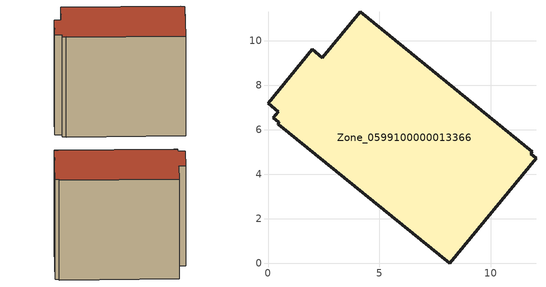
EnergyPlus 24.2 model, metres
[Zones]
Zone_0599100000013366
 floor ground (C_G): 0.46,6.24 0.49,6.34 0.24,6.54 0.46,6.81 0,7.19 1.98,9.62 2.44,9.24 4.14,11.3 11.87,5.01 11.79,4.92 12.03,4.73 8.16,0 z0
 wall outside (C_F): 0,7.19 0.46,6.81 0.24,6.54 0.49,6.34 0.46,6.24 8.16,0 12.03,4.73 11.79,4.92 11.87,5.01 4.14,11.3 2.44,9.24 1.98,9.62 0,7.19 z0:9.03
 roof outside (C_R): 0.49,6.34 0.46,6.24 8.16,0 12.03,4.73 11.79,4.92 11.87,5.01 4.14,11.3 2.44,9.24 1.98,9.62 0,7.19 0.46,6.81 0.24,6.54 z9.03
[BUILDING]
Pand.0599100000013366: North Axis=0; Terrain=City; Loads Convergence Tolerance Value=0.04; Temperature Convergence Tolerance Value=0.4; Solar Distribution=FullExterior; Maximum Number of Warmup Days=25; Minimum Number of Warmup Days=1
[Site:Location]
Rotterdam.The.Hague.AP_ZH_NLD Design_Conditions: Latitude=51.96; Longitude=4.45; Time Zone=1; Elevation=-4.5
[SITE:GROUNDTEMPERATURE:BUILDINGSURFACE]
18, 18, 18, 18, 18, 18, 18, 18, 18, 18, 18, 18
[MATERIAL] Thermal Absorptance=0.9; Solar Absorptance=0.7; Visible Absorptance=0.7
Name | Roughness | Thickness | Conductivity | Density | Specific Heat
G.TC.1946-1964 | MediumSmooth | 0.15 | 1 | 540 | 1210
F.TC.1946-1964 | Rough | 0.3 | 0.857143 | 1920 | 840
R.TC.1946-1964 | MediumRough | 0.2 | 0.235294 | 1500 | 1000
[CONSTRUCTION]
C_G: G.TC.1946-1964
C_F: F.TC.1946-1964
C_R: R.TC.1946-1964
[ZONE]
Zone_0599100000013366: Type=1; Multiplier=1; Ceiling Height=Autocalculate; Volume=Autocalculate; Floor Area=autocalculate; Part of Total Floor Area=Yes
[ZONEINFILTRATION:DESIGNFLOWRATE]
Infil_Zone_0599100000013366: Zone or ZoneList or Space or SpaceList=Zone_0599100000013366; Schedule=AlwaysOn; Design Flow Rate Calculation Method=Flow/Area; Flow Rate per Floor Area=0.003; Constant Term Coefficient=1; Temperature Term Coefficient=0; Velocity Term Coefficient=0; Velocity Squared Term Coefficient=0
[HVACTEMPLATE:ZONE:IDEALLOADSAIRSYSTEM]
Zone_0599100000013366: Maximum Heating Supply Air Temperature=50; Minimum Cooling Supply Air Temperature=13; Maximum Heating Supply Air Humidity Ratio=0.0156; Minimum Cooling Supply Air Humidity Ratio=0.0077; Heating Limit=NoLimit; Cooling Limit=NoLimit; Dehumidification Control Type=ConstantSensibleHeatRatio; Cooling Sensible Heat Ratio=0.7; Dehumidification Setpoint=60; Humidification Control Type=None; Humidification Setpoint=30; Outdoor Air Method=None; Outdoor Air Flow Rate per Person=0.00944; Outdoor Air Flow Rate per Zone Floor Area=0; Outdoor Air Flow Rate per Zone=0; Demand Controlled Ventilation Type=None; Outdoor Air Economizer Type=NoEconomizer; Heat Recovery Type=None; Sensible Heat Recovery Effectiveness=0.7; Latent Heat Recovery Effectiveness=0.65
[ZONECONTROL:THERMOSTAT]
ThermostatControl_Zone_0599100000013366: Zone or ZoneList=Zone_0599100000013366; Control Type Schedule=DualSetpointControlType; Control 1=Thermostat_Zone_0599100000013366; Temperature Difference Between Cutout And Setpoint=0
[THERMOSTATSETPOINT:DUALSETPOINT]
Thermostat_Zone_0599100000013366: Heating Setpoint Temperature Schedule=HeatingSetpoint_Zone_0599100000013366; Cooling Setpoint Temperature Schedule=CoolingSetpoint_Zone_0599100000013366
[SCHEDULE:COMPACT]
HeatingSetpoint_Zone_0599100000013366: Through: 12/31, For: AllDays, Until: 24:00, 21
CoolingSetpoint_Zone_0599100000013366: Through: 12/31, For: AllDays, Until: 24:00, 24
DualSetpointControlType: Through: 12/31, For: AllDays, Until: 24:00, 4
AlwaysOn: Through: 12/31, For: AllDays, Until: 24:00, 1
